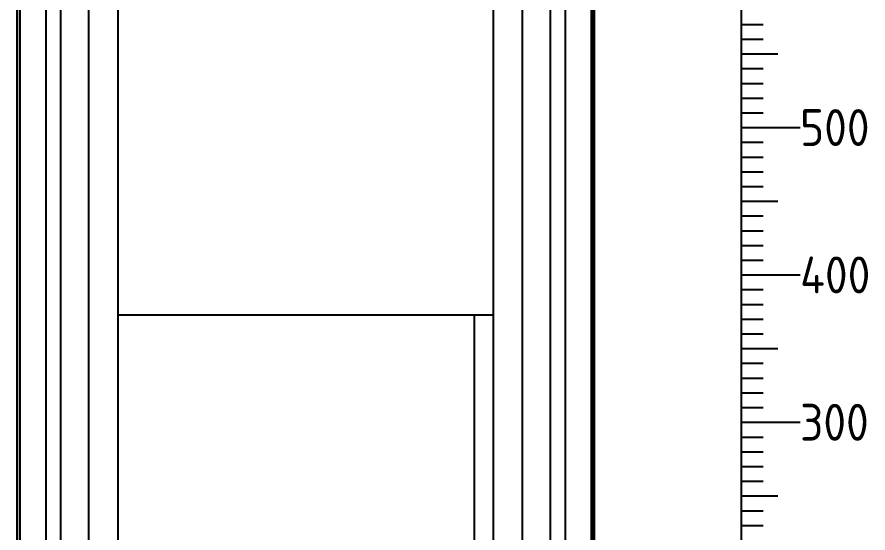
# Model space of a CAD drawing. Header units: millimetres. Extents: x 0 to 69574, y -5 to 41746.
# Drawn here: x 35171 to 35749, y 10992 to 11342 of the extents above; entities that cross this region are included whole.
import ezdxf
from ezdxf.enums import TextEntityAlignment as Align

# ---------------------------------------------------------------- set-up
doc = ezdxf.new("R2010")
doc.units = ezdxf.units.MM
doc.set_wipeout_variables(frame=1)
doc.layers.add('! NO PLOT !', color=7, linetype='Continuous', true_color=0xff75dd, plot=False)
doc.layers.add('000-PI-ORMAR', color=2, linetype='Continuous')
doc.styles.add('PI0', font='isocpeur.ttf', dxfattribs={"width": 0.9})

# ---------------------------------------------------------------- blocks, each defined once
blk = doc.blocks.new('poveznica montaznih ploca 2100mm')
at = {"layer": '! NO PLOT !'}
for p, q in [((59565.54, 55740.77), (59565.54, 53837.74)), ((59570.54, 55742.17), (59570.54, 53847.74))]:
    blk.add_line(p, q, dxfattribs=at)
blk = doc.blocks.new('skala_2300')
for p, q in [((0, 1400), (0, 540)), ((0, 570), (15, 570)), ((0, 560), (15, 560)), ((0, 550), (25, 550)), ((0, 540), (0, 0)), ((0, 540), (15, 540)), ((0, 530), (15, 530)), ((0, 520), (15, 520)), ((0, 510), (15, 510)), ((0, 500), (40, 500)), ((0, 490), (15, 490)), ((0, 480), (15, 480)), ((0, 470), (15, 470)), ((0, 460), (15, 460)), ((0, 450), (25, 450)), ((0, 440), (15, 440)), ((0, 430), (15, 430)), ((0, 420), (15, 420)), ((0, 410), (15, 410)), ((0, 400), (40, 400)), ((0, 400), (40, 400)), ((0, 400), (40, 400)), ((0, 400), (40, 400)), ((0, 400), (40, 400)), ((0, 400), (40, 400)), ((0, 400), (40, 400)), ((0, 390), (15, 390)), ((0, 380), (15, 380)), ((0, 370), (15, 370)), ((0, 360), (15, 360)), ((0, 350), (25, 350)), ((0, 340), (15, 340)), ((0, 330), (15, 330)), ((0, 320), (15, 320)), ((0, 310), (15, 310)), ((0, 300), (40, 300)), ((0, 290), (15, 290)), ((0, 280), (15, 280)), ((0, 270), (15, 270)), ((0, 260), (15, 260)), ((0, 250), (25, 250)), ((0, 240), (15, 240)), ((0, 230), (15, 230))]:
    blk.add_line(p, q)
at = {"style": 'PI0', "width": 0.9}
for s, p in [('500', (40, 500)), ('400', (40, 400)), ('300', (40, 300))]:
    blk.add_text(s, height=25, dxfattribs=at).set_placement(p, align=Align.MIDDLE_LEFT)

msp = doc.modelspace()

# ---------------------------------------------------------------- block references
at = {"layer": '! NO PLOT !'}
msp.add_blockref('poveznica montaznih ploca 2100mm', (-24352.743, -43031.862), dxfattribs=at)
msp.add_blockref('skala_2300', (35662.568, 10766.904))

# ---------------------------------------------------------------- next in the draw order: wipeouts: each hides what was drawn before it
msp.add_wipeout([(35170.583, 12761.473), (35561.071, 12761.473), (35560.583, 10778.973), (35170.571, 10776.973)]).dxf.layer = '000-PI-ORMAR'

# ---------------------------------------------------------------- next in the draw order: linework, layer by layer
for p, q in [((35170.595, 12761.404), (35170.595, 10776.904)), ((35170.595, 10776.904), (35170.595, 12761.404)), ((35190.095, 12749.904), (35190.095, 10788.404)), ((35543.095, 10788.404), (35543.095, 12749.904)), ((35170.583, 10789.904), (35170.583, 12740.766)), ((35200.095, 12734.904), (35200.095, 10803.404)), ((35533.095, 10803.404), (35533.095, 12734.904)), ((35219.095, 12689.154), (35219.095, 10849.154)), ((35514.095, 10849.154), (35514.095, 12689.154)), ((35239.095, 12684.154), (35239.095, 10854.154)), ((35494.095, 12684.154), (35494.095, 10854.154))]:
    msp.add_line(p, q, dxfattribs=at)
at = {"layer": '! NO PLOT !', "ltscale": 0.25}
for p, q in [((35493.904, 11139.505), (35238.904, 11139.505)), ((35481.231, 11139.505), (35481.231, 10919.505))]:
    msp.add_line(p, q, dxfattribs=at)
at = {"layer": '000-PI-ORMAR'}
for p, q in [((35170.595, 12761.404), (35170.595, 10776.904)), ((35561.083, 12761.404), (35561.083, 10776.904)), ((35562.583, 12761.404), (35562.583, 10776.904)), ((35562.595, 10776.904), (35562.595, 12761.404)), ((35562.595, 10776.904), (35562.595, 12761.404)), ((35172.595, 12759.404), (35172.595, 10778.904)), ((35560.595, 12759.404), (35560.595, 10778.904))]:
    msp.add_line(p, q, dxfattribs=at)

doc.saveas('drawing.dxf')
